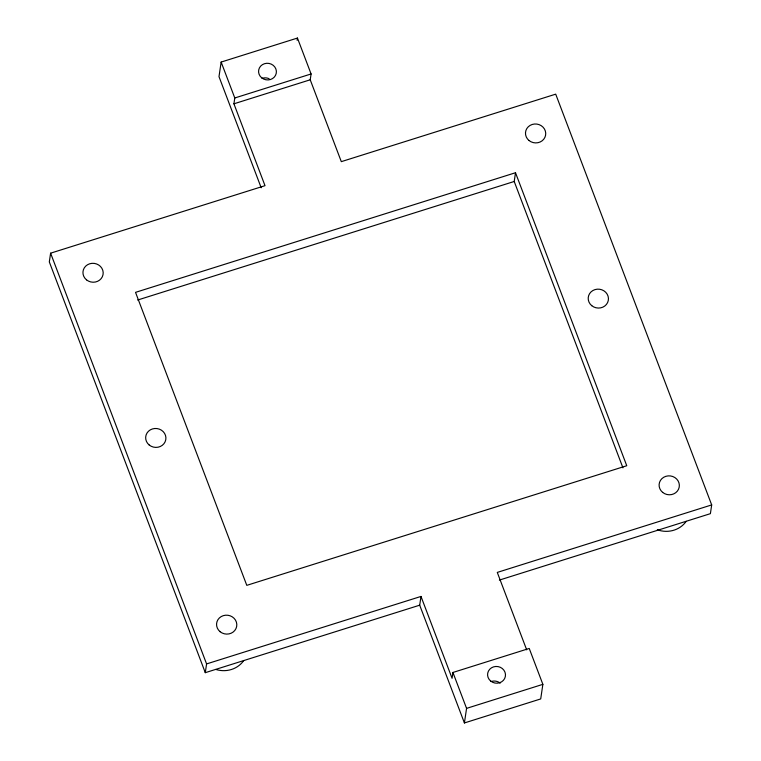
<?xml version="1.0" encoding="UTF-8"?>
<svg xmlns="http://www.w3.org/2000/svg" width="761" height="761" viewBox="0 0 761 761"><rect width="100%" height="100%" fill="white"/><g stroke="black" fill="none" stroke-linecap="round" stroke-linejoin="round"><path stroke-width="1.14" d="M499.378 580.091L710.394 513.665L711.687 504.923L555.711 94.155L341.309 161.646L310.222 79.791L311.087 73.96L297.446 38.05L221.147 62.069L234.788 97.979L233.922 103.81L265.009 185.674L50.607 253.175L49.313 261.917L205.289 672.676L419.692 605.185L420.985 596.434L206.583 663.925L205.289 672.676M221.147 62.069L218.997 76.642L261.185 187.748M297.113 40.295L297.446 38.05M622.936 467.825L514.217 181.479L515.501 172.737L135.534 292.357L246.792 585.352L626.76 465.732L515.501 172.737M419.692 605.185L464.41 722.95L540.71 698.931L542.869 684.348L529.228 648.448L452.928 672.467L452.072 678.298L420.985 596.434M464.41 722.95L466.569 708.377L452.928 672.467M234.788 97.979L311.087 73.96M233.922 103.81L310.222 79.791M137.636 300.034L514.217 181.479M711.687 504.923L497.285 572.415L526.688 649.856M466.569 708.377L542.869 684.348M50.607 253.175L206.583 663.925M262.326 78.278A8.923 8.314 8.4 0 1 269.137 78.725M491.368 681.456A8.97 8.361 8.4 0 1 500.186 683.121M686.203 521.342A24.342 22.678 8.4 0 1 657.333 529.77M243.663 660.662A24.342 22.678 8.4 0 1 215.801 669.433M490.731 681.095A8.97 8.361 8.4 0 0 505.352 676.491A8.97 8.361 8.4 0 0 493.518 666.883A8.97 8.361 8.4 0 0 490.731 681.095M86.516 279.858A10.14 9.446 8.4 0 0 103.03 274.654A10.14 9.446 8.4 0 0 89.665 263.791A10.14 9.446 8.4 0 0 86.516 279.858M529.057 140.538A10.14 9.446 8.4 0 0 545.57 135.334A10.14 9.446 8.4 0 0 532.196 124.471A10.14 9.446 8.4 0 0 529.057 140.538M662.669 492.405A10.14 9.446 8.4 0 0 679.192 487.202A10.14 9.446 8.4 0 0 665.818 476.338A10.14 9.446 8.4 0 0 662.669 492.405M220.129 631.725A10.14 9.446 8.4 0 0 236.652 626.522A10.14 9.446 8.4 0 0 223.277 615.659A10.14 9.446 8.4 0 0 220.129 631.725M149.232 445.023A10.14 9.446 8.4 0 0 165.755 439.82A10.14 9.446 8.4 0 0 152.381 428.957A10.14 9.446 8.4 0 0 149.232 445.023M591.773 305.694A10.14 9.446 8.4 0 0 608.286 300.5A10.14 9.446 8.4 0 0 594.921 289.627A10.14 9.446 8.4 0 0 591.773 305.694M261.708 77.841A8.923 8.314 8.4 0 0 276.253 73.265A8.923 8.314 8.4 0 0 264.476 63.705A8.923 8.314 8.4 0 0 261.708 77.841"/></g></svg>
